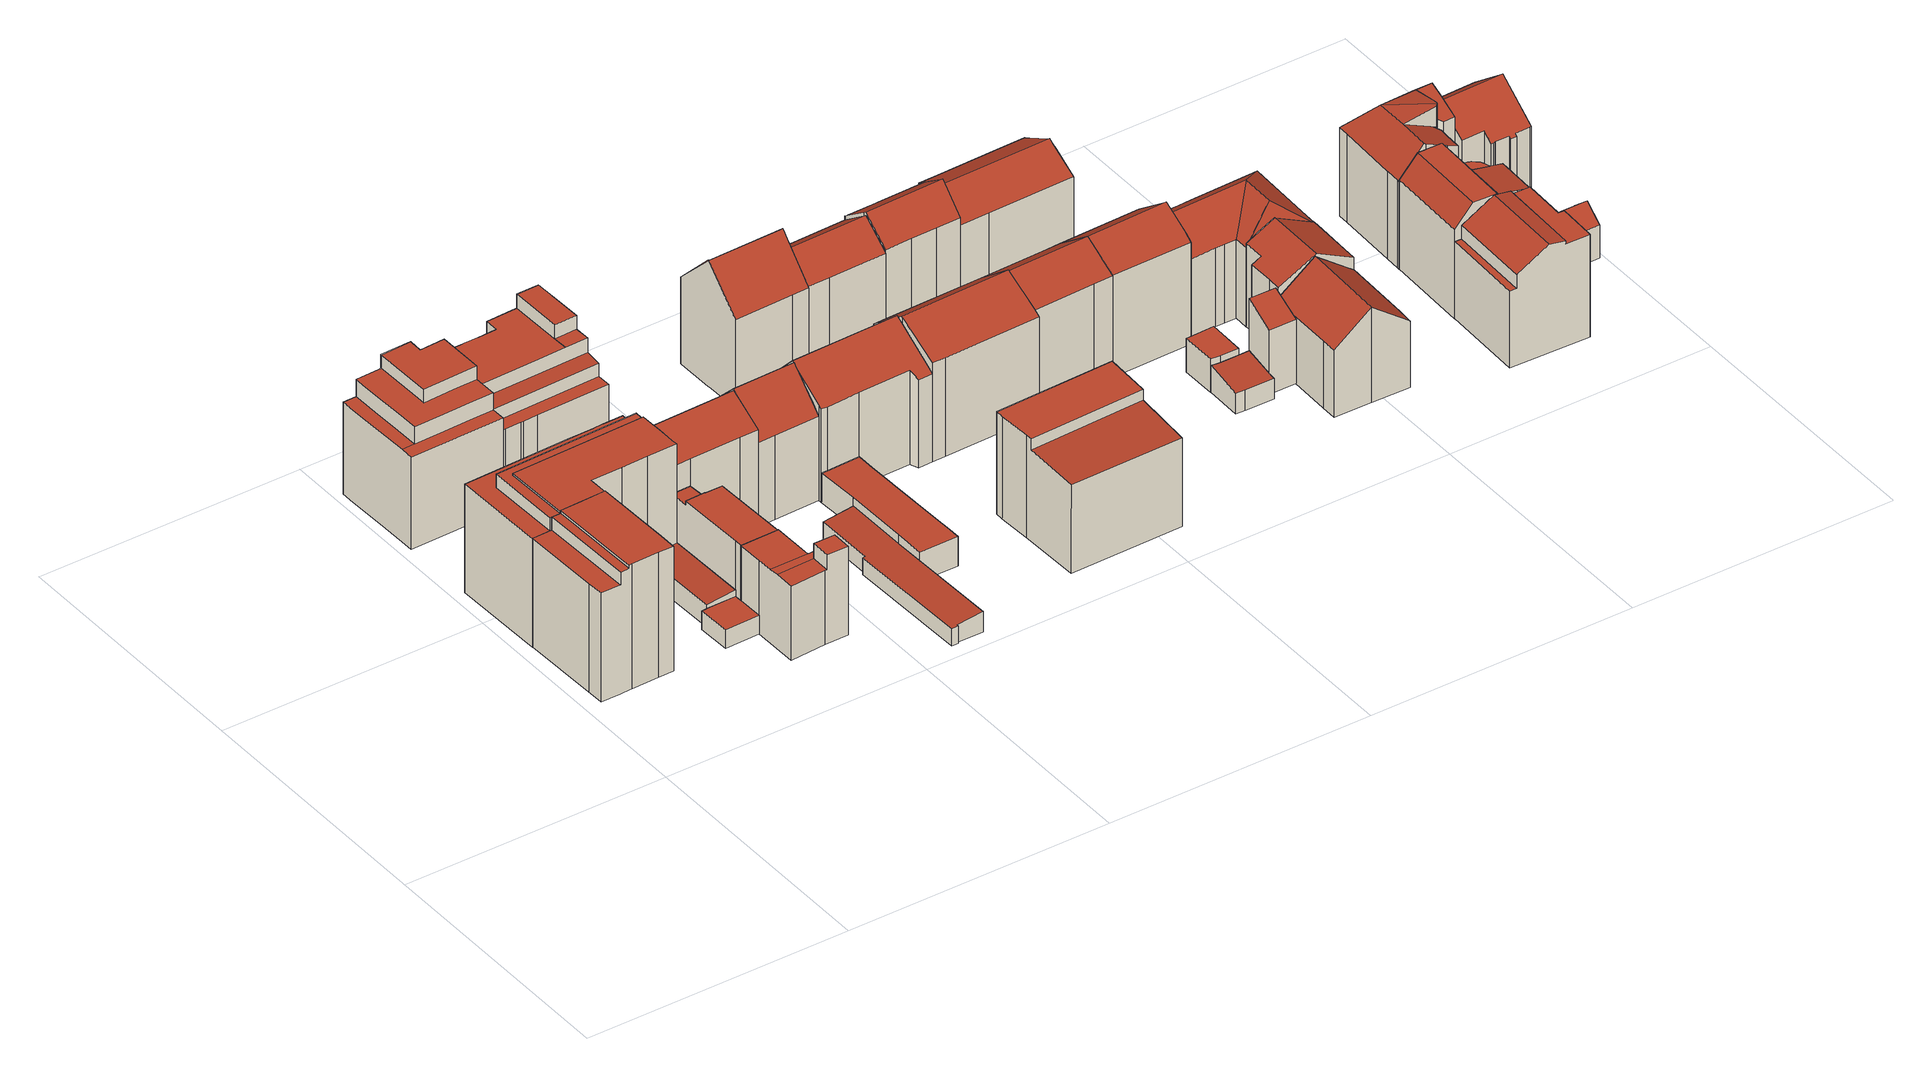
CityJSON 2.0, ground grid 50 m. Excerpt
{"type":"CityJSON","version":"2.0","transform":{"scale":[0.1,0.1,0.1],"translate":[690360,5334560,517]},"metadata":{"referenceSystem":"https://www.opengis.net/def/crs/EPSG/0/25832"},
"CityObjects":{
"building1":{"type":"Building","attributes":{"Gemeindeschluessel":"09162000","HoeheDach":"543.576","HoeheGrund":"519.400","Methode":"2000","NiedrigsteTraufeDesGebaeudes":"540.468","Geometrietyp2DReferenz":"3000","function":"31001_9998","roofType":"1000","measuredHeight":24.18,"storeysAboveGround":6},"geometry":[{"type":"MultiSurface","lod":"2","boundaries":[[[0,1,2,3]],[[0,3,4,5,6]],[[7,5,4,8]],[[9,6,5,7]],[[10,11,12,2,1]],[[13,14,15,16]],[[17,18,14,13]],[[19,20,15,14,18,21,22,23]],[[24,25,26,19,23,10,1,0,6,9]],[[11,22,21,27,28,29,12]],[[13,16,30,26,25,24,9,7,8,31,29,28,27,17]],[[10,23,22,11]],[[3,2,12,29,31,8,4]],[[27,21,18,17]],[[30,20,19,26]],[[16,15,20,30]]],"semantics":{"surfaces":[{"type":"WallSurface"},{"type":"RoofSurface"},{"type":"GroundSurface"}],"values":[0,1,0,0,1,0,0,1,0,0,2,0,0,0,0,0]}}]},
"building2":{"type":"Building","attributes":{"Gemeindeschluessel":"09162000","HoeheDach":"543.378","HoeheGrund":"519.277","Methode":"2000","NiedrigsteTraufeDesGebaeudes":"540.399","Geometrietyp2DReferenz":"3000","function":"31001_9998","roofType":"1000","measuredHeight":24.1,"storeysAboveGround":7},"geometry":[{"type":"MultiSurface","lod":"2","boundaries":[[[32,33,34,35,36,37,38,39,40,41,42,43]],[[44,37,36,45]],[[46,47,48,49,50,51]],[[50,49,52,53]],[[54,55,56,57]],[[58,59,48,47]],[[35,34,60,61]],[[62,39,38,63]],[[64,65,66,67]],[[68,40,39,62]],[[63,38,37,44]],[[69,46,51,70,42,41]],[[71,43,42,70]],[[56,72,73,57]],[[54,74,12,75,76,55]],[[69,41,40,68]],[[74,77,33,32,78,12]],[[73,72,65,64]],[[36,35,61,45]],[[50,53,75,12,78,71,70,51]],[[60,34,33,77]],[[78,32,43,71]],[[53,52,76,75]],[[52,49,48,59,66,65,72,56,55,76]],[[67,66,59,58]],[[61,60,77,74,54,57,73,64,67,58,47,46,69,68,62,63,44,45]]],"semantics":{"surfaces":[{"type":"RoofSurface"},{"type":"WallSurface"},{"type":"GroundSurface"}],"values":[0,1,1,1,1,1,1,1,1,1,1,1,1,1,1,1,1,1,1,0,1,1,1,0,1,2]}}]},
"building3":{"type":"Building","attributes":{"Gemeindeschluessel":"09162000","HoeheDach":"543.020","HoeheGrund":"519.220","Methode":"2000","NiedrigsteTraufeDesGebaeudes":"537.100","Geometrietyp2DReferenz":"3000","function":"31001_9998","roofType":"1000","measuredHeight":23.8,"storeysAboveGround":7},"geometry":[{"type":"MultiSurface","lod":"2","boundaries":[[[79,80,81,82,83,84,85,86,87,88]],[[89,90,91,92,93,94]],[[95,96,97,98,99,80,79]],[[100,101,102,103,104,105,106]],[[107,95,79,88]],[[98,97,96,108,109,110,111,99]],[[112,103,102,113]],[[92,91,114,115,113,102,101,116,93]],[[110,109,108,90,89,94,117,100,106,118,119,120,111]],[[121,118,106,105,122,84,83]],[[90,108,96,95,107,123,124,125,114,91]],[[111,120,119,118,121,126,127,99]],[[99,127,126,121,83,82,81,80]],[[124,123,107,88,87,86,85,84,122,105,104,103,112,128,125]],[[93,116,101,100,117,94]],[[113,115,114,125,128,112]]],"semantics":{"surfaces":[{"type":"WallSurface"},{"type":"RoofSurface"},{"type":"GroundSurface"}],"values":[0,0,1,0,0,0,0,1,1,0,0,0,1,2,0,0]}}]},
"building4":{"type":"Building","attributes":{"Gemeindeschluessel":"09162000","HoeheDach":"523.060","HoeheGrund":"519.480","Methode":"1000","NiedrigsteTraufeDesGebaeudes":"523.060","Geometrietyp2DReferenz":"3000","function":"31001_2000","roofType":"1000","measuredHeight":3.58},"geometry":[{"type":"MultiSurface","lod":"2","boundaries":[[[129,130,131,132]],[[133,129,132,134,135,136]],[[136,137,138,133]],[[134,139,140,135]],[[133,138,130,129]],[[137,140,139,131,130,138]],[[132,131,139,134]],[[135,140,137,136]]],"semantics":{"surfaces":[{"type":"WallSurface"},{"type":"GroundSurface"},{"type":"RoofSurface"}],"values":[0,1,0,0,0,2,0,0]}}]},
"building5":{"type":"Building","attributes":{"Gemeindeschluessel":"09162000","HoeheDach":"524.302","HoeheGrund":"519.490","Methode":"1000","NiedrigsteTraufeDesGebaeudes":"523.787","Geometrietyp2DReferenz":"3000","function":"31001_2000","roofType":"1000","measuredHeight":4.81},"geometry":[{"type":"MultiSurface","lod":"2","boundaries":[[[141,142,143,144]],[[144,143,145,134]],[[132,146,142,141]],[[134,145,146,132]],[[145,143,142,146]],[[132,141,144,134]]],"semantics":{"surfaces":[{"type":"WallSurface"},{"type":"RoofSurface"},{"type":"GroundSurface"}],"values":[0,0,0,0,1,2]}}]},
"building6":{"type":"Building","attributes":{"Gemeindeschluessel":"09162000","HoeheDach":"536.690","HoeheGrund":"519.469","Methode":"2000","NiedrigsteTraufeDesGebaeudes":"523.598","Geometrietyp2DReferenz":"3000","function":"31001_9998","roofType":"1000","measuredHeight":17.22,"storeysAboveGround":4},"geometry":[{"type":"MultiSurface","lod":"2","boundaries":[[[135,147,148,149]],[[150,151,152,153,154,155]],[[154,153,156,157]],[[158,159,160,161]],[[162,157,163,160,159,164]],[[153,152,165,156]],[[136,166,167,162,164,168]],[[169,170,171,172]],[[158,161,171,170,173]],[[168,164,159,174,148,147]],[[169,149,148,174,173,170]],[[151,172,171,161,160,163,165,152]],[[173,174,159,158]],[[167,155,154,157,162]],[[136,168,147,135]],[[157,156,165,163]],[[150,155,167,166]],[[150,166,136,135,149,169,172,151]]],"semantics":{"surfaces":[{"type":"WallSurface"},{"type":"RoofSurface"},{"type":"GroundSurface"}],"values":[0,0,0,0,1,1,0,0,1,1,0,0,0,1,0,0,0,2]}}]},
"building7":{"type":"Building","attributes":{"Gemeindeschluessel":"09162000","HoeheDach":"533.830","HoeheGrund":"519.490","Methode":"2000","NiedrigsteTraufeDesGebaeudes":"533.000","Geometrietyp2DReferenz":"3000","function":"31001_9998","roofType":"1000","measuredHeight":14.34,"storeysAboveGround":4},"geometry":[{"type":"MultiSurface","lod":"2","boundaries":[[[144,175,176,177]],[[178,179,180,181]],[[182,183,184,185]],[[185,184,148,149]],[[135,147,186,134]],[[149,148,147,135]],[[182,187,188,189,181,180,183]],[[177,176,189,188]],[[149,135,134,190,144,177,188,187,182,185]],[[148,184,183,180,179,186,147]],[[181,189,176,175,178]],[[186,179,178,175,144,190,134]]],"semantics":{"surfaces":[{"type":"WallSurface"},{"type":"GroundSurface"},{"type":"RoofSurface"}],"values":[0,0,0,0,0,0,0,0,1,2,2,0]}}]},
"building8":{"type":"Building","attributes":{"Gemeindeschluessel":"09162000","HoeheDach":"543.130","HoeheGrund":"519.280","Methode":"2000","NiedrigsteTraufeDesGebaeudes":"534.710","Geometrietyp2DReferenz":"3000","function":"31001_9998","roofType":"1000","measuredHeight":23.85,"storeysAboveGround":7},"geometry":[{"type":"MultiSurface","lod":"2","boundaries":[[[191,192,193,194]],[[192,195,196,197,198,193]],[[199,200,201,202,203,204,205]],[[206,207,208,209,210,211,212]],[[213,214,205,204]],[[215,214,213,216,217,218]],[[197,196,195,219,220,221,222,198]],[[223,224,200,199,223,220]],[[202,201,225,226]],[[221,220,223,199,205,214,215,218,227,228,229,230,231,232,222]],[[212,211,225,201,200,224]],[[219,207,206,223,220]],[[233,234,235,236]],[[210,209,208,237,238,239,240,241,233,236,242,243,244,245,246,247,248,249,250,217,216,213,204,203,202,226]],[[239,251,252,240]],[[206,212,224,223]],[[247,230,229,248]],[[253,194,193,198,222,232,245,244,243,242]],[[240,252,254,241]],[[235,234,254,252,251,191,194,253]],[[241,254,234,233]],[[236,235,253,242]],[[250,227,218,217]],[[248,229,228,249]],[[226,225,211,210]],[[195,192,191,251,239,238,237,208,207,219]],[[249,228,227,250]],[[231,230,247,246,245,232]]],"semantics":{"surfaces":[{"type":"WallSurface"},{"type":"RoofSurface"},{"type":"GroundSurface"}],"values":[0,1,0,0,0,0,0,0,0,1,1,1,0,2,0,0,0,0,0,1,0,0,0,0,0,0,0,0]}}]},
"building9":{"type":"Building","attributes":{"Gemeindeschluessel":"09162000","HoeheDach":"541.897","HoeheGrund":"519.297","Methode":"2000","NiedrigsteTraufeDesGebaeudes":"535.826","Geometrietyp2DReferenz":"3000","function":"31001_9998","roofType":"3100","measuredHeight":22.6,"storeysAboveGround":5},"geometry":[{"type":"MultiSurface","lod":"2","boundaries":[[[255,256,257,258]],[[46,259,260,47]],[[261,262,263,264,257,256,265,266,267]],[[268,269,270,271]],[[272,265,256,255]],[[62,263,262,68]],[[271,270,273,274]],[[69,261,267,259,46]],[[275,264,263,62]],[[47,260,269,268]],[[274,273,266,265,272]],[[68,262,261,69]],[[259,267,266,273,270,269,260]],[[274,272,255,258,275,62,68,69,46,47,268,271]],[[258,257,264,275]]],"semantics":{"surfaces":[{"type":"WallSurface"},{"type":"RoofSurface"},{"type":"GroundSurface"}],"values":[0,0,1,0,0,0,0,0,0,0,0,0,1,2,0]}}]},
"building10":{"type":"Building","attributes":{"Gemeindeschluessel":"09162000","HoeheDach":"523.458","HoeheGrund":"519.484","Methode":"1000","NiedrigsteTraufeDesGebaeudes":"522.749","Geometrietyp2DReferenz":"3000","function":"31001_2000","roofType":"1000","measuredHeight":3.97},"geometry":[{"type":"MultiSurface","lod":"2","boundaries":[[[276,277,278,279]],[[280,281,282,283]],[[284,285,286,287]],[[288,289,290,291]],[[276,279,282,281]],[[287,292,277,276,281,280,288,291,284]],[[280,283,289,288]],[[278,293,286,285,290,289,283,282,279]],[[291,290,285,284]],[[287,286,293,292]],[[293,278,277,292]]],"semantics":{"surfaces":[{"type":"WallSurface"},{"type":"GroundSurface"},{"type":"RoofSurface"}],"values":[0,0,0,0,0,1,0,2,0,0,0]}}]},
"building11":{"type":"Building","attributes":{"Gemeindeschluessel":"09162000","HoeheDach":"542.261","HoeheGrund":"519.360","Methode":"1000","NiedrigsteTraufeDesGebaeudes":"535.716","Geometrietyp2DReferenz":"3000","function":"31001_1000","roofType":"3100","measuredHeight":22.9,"storeysAboveGround":5},"geometry":[{"type":"MultiSurface","lod":"2","boundaries":[[[294,295,296,297,298,299]],[[300,298,297,296,301,302,303,304,305,306,307]],[[296,295,308,301]],[[301,308,309,302]],[[310,311,312,313,314]],[[302,309,315,303]],[[299,298,300,307,311,310]],[[308,295,294,299,310,314,315,309]],[[315,314,313,305,304,303]],[[312,311,307,306,305,313]]],"semantics":{"surfaces":[{"type":"WallSurface"},{"type":"GroundSurface"},{"type":"RoofSurface"}],"values":[0,1,0,0,2,0,0,2,0,0]}}]},
"building12":{"type":"Building","attributes":{"Gemeindeschluessel":"09162000","HoeheDach":"525.085","HoeheGrund":"519.380","Methode":"1000","NiedrigsteTraufeDesGebaeudes":"525.085","Geometrietyp2DReferenz":"3000","function":"31001_1000","roofType":"1000","measuredHeight":5.71,"storeysAboveGround":2},"geometry":[{"type":"MultiSurface","lod":"2","boundaries":[[[316,317,318,319]],[[320,321,322,323]],[[324,325,326,327]],[[327,326,328,329]],[[318,317,330,320,323,324,327,329,331,332]],[[329,328,333,331]],[[330,334,321,320]],[[323,322,325,324]],[[331,333,335,332]],[[332,335,319,318]],[[316,319,335,333,328,326,325,322,321,334]],[[317,316,334,330]]],"semantics":{"surfaces":[{"type":"WallSurface"},{"type":"GroundSurface"},{"type":"RoofSurface"}],"values":[0,0,0,0,1,0,0,0,0,0,2,0]}}]},
"building13":{"type":"Building","attributes":{"Gemeindeschluessel":"09162000","HoeheDach":"542.410","HoeheGrund":"519.360","Methode":"2000","NiedrigsteTraufeDesGebaeudes":"535.824","Geometrietyp2DReferenz":"3000","function":"31001_1000","roofType":"3100","measuredHeight":23.05,"storeysAboveGround":5},"geometry":[{"type":"MultiSurface","lod":"2","boundaries":[[[336,337,338,339,340,341,342,343,329,327,324,296,298,344,307,345,346,347]],[[348,349,350,351,352,353]],[[342,341,354,355,356,343]],[[343,356,357,329]],[[358,357,356,355,354,359,360,361,362,348,353,299,363,364]],[[346,350,349,347]],[[362,337,336,347,349,348]],[[345,351,350,346]],[[329,357,358,327]],[[296,363,299,298]],[[327,358,364,324]],[[299,353,352,307,344,298]],[[337,362,361,338]],[[340,359,354,341]],[[360,359,340,339,338,361]],[[307,352,351,345]],[[324,364,363,296]]],"semantics":{"surfaces":[{"type":"GroundSurface"},{"type":"RoofSurface"},{"type":"WallSurface"}],"values":[0,1,2,2,1,2,2,2,2,2,2,2,2,2,2,2,2]}}]},
"building14":{"type":"Building","attributes":{"Gemeindeschluessel":"09162000","HoeheDach":"543.881","HoeheGrund":"519.410","Methode":"2000","NiedrigsteTraufeDesGebaeudes":"536.203","Geometrietyp2DReferenz":"3000","function":"31001_1000","roofType":"3100","measuredHeight":24.47,"storeysAboveGround":5},"geometry":[{"type":"MultiSurface","lod":"2","boundaries":[[[365,366,367,368]],[[369,370,366,365]],[[371,372,373,374]],[[375,376,377,378,379,380]],[[381,382,383,384]],[[385,386,379,378]],[[387,388,382,381]],[[371,389,368,367,390,372]],[[374,373,386,385]],[[380,379,386,373,372,390,367,366,370,391,392,393]],[[378,377,376,387,381,384,394,395,396,397,369,365,368,389,371,374,385]],[[384,383,398,394]],[[398,393,392,391,370,369,397,396,395,394]],[[383,382,388,375,380,393,398]],[[376,375,388,387]]],"semantics":{"surfaces":[{"type":"WallSurface"},{"type":"RoofSurface"},{"type":"GroundSurface"}],"values":[0,0,0,0,0,0,0,0,0,1,2,0,0,1,0]}}]},
"building15":{"type":"Building","attributes":{"Gemeindeschluessel":"09162000","HoeheDach":"539.296","HoeheGrund":"519.412","Methode":"2000","NiedrigsteTraufeDesGebaeudes":"536.549","Geometrietyp2DReferenz":"3000","function":"31001_9998","roofType":"1000","measuredHeight":19.88,"storeysAboveGround":6},"geometry":[{"type":"MultiSurface","lod":"2","boundaries":[[[399,400,401,402]],[[403,404,405,406]],[[407,408,409,399,402,403,406]],[[409,410,400,399]],[[404,403,402,401]],[[411,412,413,414]],[[409,408,415,414,413,410]],[[415,408,407,416]],[[404,401,400,410,413,412,405]],[[416,407,406,405,412,411]],[[415,416,411,414]]],"semantics":{"surfaces":[{"type":"WallSurface"},{"type":"GroundSurface"},{"type":"RoofSurface"}],"values":[0,0,1,0,0,0,0,0,2,0,2]}}]},
"building16":{"type":"Building","attributes":{"Gemeindeschluessel":"09162000","HoeheDach":"543.049","HoeheGrund":"519.350","Methode":"2000","NiedrigsteTraufeDesGebaeudes":"537.125","Geometrietyp2DReferenz":"3000","function":"31001_9998","roofType":"2100","measuredHeight":23.7,"storeysAboveGround":5},"geometry":[{"type":"MultiSurface","lod":"2","boundaries":[[[340,417,418,338]],[[419,420,421,422,423,424,418,417]],[[425,426,427,428]],[[337,429,430,347]],[[431,419,417,340]],[[432,422,421,433]],[[423,427,426,434,430,429,424]],[[347,430,434,435]],[[433,421,420,436]],[[422,432,437,428,427,423]],[[435,434,426,425]],[[428,437,432,433,436,431,340,338,438,337,347,435,425]],[[436,420,419,431]],[[418,424,429,337,438,338]]],"semantics":{"surfaces":[{"type":"WallSurface"},{"type":"RoofSurface"},{"type":"GroundSurface"}],"values":[0,1,0,0,0,0,1,0,0,0,0,2,0,0]}}]},
"building17":{"type":"Building","attributes":{"Gemeindeschluessel":"09162000","HoeheDach":"540.968","HoeheGrund":"519.240","Methode":"1000","NiedrigsteTraufeDesGebaeudes":"536.869","Geometrietyp2DReferenz":"3000","function":"31001_9998","roofType":"3100","measuredHeight":21.73,"storeysAboveGround":6},"geometry":[{"type":"MultiSurface","lod":"2","boundaries":[[[439,440,441,442,443,444]],[[445,446,447,440,439]],[[448,449,450,451]],[[452,445,439,444]],[[453,454,455,456]],[[442,441,457,458]],[[458,457,449,448]],[[451,450,454,453]],[[446,459,460,456,455,447]],[[459,446,445,452]],[[447,455,454,450,449,457,441,440]],[[456,460,459,452,444,443,442,458,448,451,453]]],"semantics":{"surfaces":[{"type":"WallSurface"},{"type":"RoofSurface"},{"type":"GroundSurface"}],"values":[0,1,0,0,0,0,0,0,0,0,1,2]}}]},
"building18":{"type":"Building","attributes":{"Gemeindeschluessel":"09162000","HoeheDach":"541.560","HoeheGrund":"519.270","Methode":"1000","NiedrigsteTraufeDesGebaeudes":"537.569","Geometrietyp2DReferenz":"3000","function":"31001_9998","roofType":"3100","measuredHeight":22.29,"storeysAboveGround":6},"geometry":[{"type":"MultiSurface","lod":"2","boundaries":[[[461,462,463,464]],[[465,466,467,468,469,470,471,472,463,462,473,474]],[[475,467,466,476]],[[477,469,468,478]],[[479,480,481,482]],[[483,474,473,484,485,486]],[[475,476,487,479,482,488,486,485,484,461,464,489,490,491,477,478]],[[482,481,492,488]],[[492,481,480,465,474,483]],[[472,471,490,489,464,463]],[[490,471,470,491]],[[488,492,483,486]],[[484,473,462,461]],[[478,468,467,475]],[[480,479,487,476,466,465]],[[491,470,469,477]]],"semantics":{"surfaces":[{"type":"WallSurface"},{"type":"RoofSurface"},{"type":"GroundSurface"}],"values":[0,1,0,0,0,0,2,0,1,0,0,0,0,0,0,0]}}]},
"building19":{"type":"Building","attributes":{"Gemeindeschluessel":"09162000","HoeheDach":"542.820","HoeheGrund":"519.370","Methode":"2000","NiedrigsteTraufeDesGebaeudes":"537.087","Geometrietyp2DReferenz":"3000","function":"31001_9998","roofType":"3100","measuredHeight":23.45,"storeysAboveGround":5},"geometry":[{"type":"MultiSurface","lod":"2","boundaries":[[[425,426,493,494]],[[494,493,495,496]],[[497,498,499,428,437,432]],[[500,501,495,493,426,499,498]],[[502,503,504,505,433,432,437,428,425,494,496]],[[428,499,426,425]],[[504,506,507,505]],[[496,495,501,502]],[[433,508,497,432]],[[505,507,508,433]],[[507,506,500,498,497,508]],[[506,504,503,502,501,500]]],"semantics":{"surfaces":[{"type":"WallSurface"},{"type":"RoofSurface"},{"type":"GroundSurface"}],"values":[0,0,0,1,2,0,0,0,0,0,1,0]}}]},
"building20":{"type":"Building","attributes":{"Gemeindeschluessel":"09162000","HoeheDach":"524.700","HoeheGrund":"519.500","Methode":"2000","NiedrigsteTraufeDesGebaeudes":"523.528","Geometrietyp2DReferenz":"3000","function":"31001_2000","roofType":"1000","measuredHeight":5.2},"geometry":[{"type":"MultiSurface","lod":"2","boundaries":[[[509,510,511,512,513,514]],[[515,516,517,518]],[[518,517,519,520]],[[521,522,516,515]],[[523,524,514,513,525,526]],[[520,519,527,528]],[[511,510,522,521]],[[528,527,523,526]],[[527,519,517,516,522,510,509,514,524,523]],[[518,520,528,526,525,513,512,511,521,515]]],"semantics":{"surfaces":[{"type":"WallSurface"},{"type":"RoofSurface"},{"type":"GroundSurface"}],"values":[0,0,0,0,0,0,0,0,1,2]}}]},
"building21":{"type":"Building","attributes":{"Gemeindeschluessel":"09162000","HoeheDach":"542.809","HoeheGrund":"519.360","Methode":"2000","NiedrigsteTraufeDesGebaeudes":"537.080","Geometrietyp2DReferenz":"3000","function":"31001_9998","roofType":"2100","measuredHeight":23.45,"storeysAboveGround":5},"geometry":[{"type":"MultiSurface","lod":"2","boundaries":[[[529,530,531,532]],[[502,501,495,496]],[[533,534,535,536,537,538]],[[532,531,539,504]],[[533,538,540,541]],[[539,500,501,502,503,504]],[[531,530,542,500,539]],[[542,540,538,537,536,495,501,500]],[[536,535,496,495]],[[534,533,541,543,529,532,504,503,502,496,535]],[[530,529,543,541,540,542]]],"semantics":{"surfaces":[{"type":"WallSurface"},{"type":"RoofSurface"},{"type":"GroundSurface"}],"values":[0,0,0,0,0,0,1,1,0,2,0]}}]},
"building22":{"type":"Building","attributes":{"Gemeindeschluessel":"09162000","HoeheDach":"525.861","HoeheGrund":"519.388","Methode":"1000","NiedrigsteTraufeDesGebaeudes":"525.861","Geometrietyp2DReferenz":"3000","function":"31001_9998","roofType":"1000","measuredHeight":6.47,"storeysAboveGround":2},"geometry":[{"type":"MultiSurface","lod":"2","boundaries":[[[544,545,546,547,548]],[[544,548,549,550]],[[551,552,546,545]],[[553,547,546,552]],[[550,551,545,544]],[[551,550,549,553,552]],[[549,548,547,553]]],"semantics":{"surfaces":[{"type":"RoofSurface"},{"type":"WallSurface"},{"type":"GroundSurface"}],"values":[0,1,1,1,1,2,1]}}]},
"building23":{"type":"Building","attributes":{"Gemeindeschluessel":"09162000","HoeheDach":"539.693","HoeheGrund":"517.250","Methode":"1000","NiedrigsteTraufeDesGebaeudes":"536.093","Geometrietyp2DReferenz":"3000","function":"31001_1000","roofType":"3100","measuredHeight":22.44,"storeysAboveGround":5},"geometry":[{"type":"MultiSurface","lod":"2","boundaries":[[[554,555,556,557]],[[558,559,560,561]],[[562,563,559,558]],[[564,565,566,567]],[[567,568,569,570,554,557,571,572,573,574,575,576,577,578,562,558,561,564]],[[557,556,579,571]],[[577,580,581,578]],[[582,583,566,565,560,559,563,581,580,584]],[[585,584,580,577,576,575]],[[567,566,583,568]],[[586,587,579,556,555,588,582,584,585,589]],[[572,571,579,587,586,573]],[[561,560,565,564]],[[578,581,563,562]],[[574,589,585,575]],[[573,586,589,574]],[[588,555,554,570,569,568,583,582]]],"semantics":{"surfaces":[{"type":"WallSurface"},{"type":"GroundSurface"},{"type":"RoofSurface"}],"values":[0,0,0,0,1,0,0,2,0,0,2,0,0,0,0,0,0]}}]},
"building24":{"type":"Building","attributes":{"Gemeindeschluessel":"09162000","HoeheDach":"534.762","HoeheGrund":"519.570","Methode":"1000","NiedrigsteTraufeDesGebaeudes":"532.050","Geometrietyp2DReferenz":"3000","function":"31001_9998","roofType":"2100","measuredHeight":15.19,"storeysAboveGround":3},"geometry":[{"type":"MultiSurface","lod":"2","boundaries":[[[590,591,592,593]],[[594,595,591,590]],[[595,596,592,591]],[[590,593,597,594]],[[597,596,595,594]],[[593,592,596,597]]],"semantics":{"surfaces":[{"type":"WallSurface"},{"type":"RoofSurface"},{"type":"GroundSurface"}],"values":[0,0,1,2,0,0]}}]},
"building25":{"type":"Building","attributes":{"Gemeindeschluessel":"09162000","HoeheDach":"537.863","HoeheGrund":"519.450","Methode":"2000","NiedrigsteTraufeDesGebaeudes":"532.273","Geometrietyp2DReferenz":"3000","function":"31001_9998","roofType":"3100","measuredHeight":18.41,"storeysAboveGround":3},"geometry":[{"type":"MultiSurface","lod":"2","boundaries":[[[598,599,600,601,602,603,604,605,606,607,608,609,610]],[[599,611,612,613,600]],[[598,614,611,599]],[[615,616,617,618,610,609,608,607,606,619]],[[602,620,621,603]],[[612,611,614,618,617,616,615,613]],[[622,619,606,605,604,623]],[[610,618,614,598]],[[600,613,624,601]],[[603,621,623,604]],[[613,615,619,622,623,621,620,624]],[[601,624,620,602]]],"semantics":{"surfaces":[{"type":"GroundSurface"},{"type":"WallSurface"},{"type":"RoofSurface"}],"values":[0,1,1,1,1,2,1,1,1,1,2,1]}}]},
"building26":{"type":"Building","attributes":{"Gemeindeschluessel":"09162000","HoeheDach":"538.265","HoeheGrund":"519.400","Methode":"1000","NiedrigsteTraufeDesGebaeudes":"534.585","Geometrietyp2DReferenz":"3000","function":"31001_9998","roofType":"3100","measuredHeight":18.86,"storeysAboveGround":4},"geometry":[{"type":"MultiSurface","lod":"2","boundaries":[[[625,626,627,628]],[[629,630,631,632]],[[633,634,635,636,637,638]],[[639,640,641,642]],[[643,644,640,639]],[[645,646,638,637,647,648,627,626]],[[629,649,635,634,650,630]],[[651,652,646,645,626,625,641,640,644]],[[653,654,632,631,652,651,644,643]],[[649,629,632,654,653,643,639,642,628,627,648,647,637,636,635]],[[631,630,650,634,633,638,646,652]],[[642,641,625,628]]],"semantics":{"surfaces":[{"type":"WallSurface"},{"type":"RoofSurface"},{"type":"GroundSurface"}],"values":[0,0,0,0,0,0,0,1,0,2,1,0]}}]},
"building27":{"type":"Building","attributes":{"Gemeindeschluessel":"09162000","HoeheDach":"539.398","HoeheGrund":"519.330","Methode":"2000","NiedrigsteTraufeDesGebaeudes":"534.508","Geometrietyp2DReferenz":"3000","function":"31001_1000","roofType":"3200","measuredHeight":20.07,"storeysAboveGround":4},"geometry":[{"type":"MultiSurface","lod":"2","boundaries":[[[655,656,657,658,659,660,661,662,663,664,665,666,667,668,669,670,671,672]],[[673,674,675,676,677,678,679,680,681,682]],[[683,684,660,659]],[[658,685,683,659]],[[686,687,688,689,677,690]],[[691,689,672,671,670,692]],[[656,655,672,689,688,687]],[[664,682,681,665]],[[680,679,693,668,667,666]],[[657,656,687,686,685,658]],[[661,660,684,676,675,674,662]],[[669,694,692,670]],[[665,681,680,666]],[[678,677,689,691,692,694,693,679]],[[662,674,673,663]],[[690,677,676,684,683]],[[685,686,690,683]],[[663,673,682,664]],[[668,693,694,669]]],"semantics":{"surfaces":[{"type":"GroundSurface"},{"type":"RoofSurface"},{"type":"WallSurface"}],"values":[0,1,2,2,1,2,2,2,2,2,2,2,2,1,2,1,1,2,2]}}]},
"building28":{"type":"Building","attributes":{"Gemeindeschluessel":"09162000","HoeheDach":"540.530","HoeheGrund":"519.476","Methode":"2000","NiedrigsteTraufeDesGebaeudes":"534.379","Geometrietyp2DReferenz":"3000","function":"31001_1000","roofType":"3100","measuredHeight":21.05,"storeysAboveGround":6},"geometry":[{"type":"MultiSurface","lod":"2","boundaries":[[[695,696,697,698]],[[698,697,699,700]],[[701,702,703,704]],[[705,706,707,708]],[[701,704,709,710,695,698,700]],[[710,711,696,695]],[[712,713,707,706]],[[699,697,696,711,714,715,716]],[[701,700,699,716,717,712,706,705,702]],[[709,714,711,710]],[[717,718,713,712]],[[715,718,717,716]],[[709,704,703,708,707,713,718,715,714]],[[705,708,703,702]]],"semantics":{"surfaces":[{"type":"WallSurface"},{"type":"GroundSurface"},{"type":"RoofSurface"}],"values":[0,0,0,0,1,0,2,2,0,0,2,0,0,2]}}]},
"building29":{"type":"Building","attributes":{"Gemeindeschluessel":"09162000","HoeheDach":"540.560","HoeheGrund":"519.368","Methode":"2000","NiedrigsteTraufeDesGebaeudes":"536.576","Geometrietyp2DReferenz":"3000","function":"31001_1000","roofType":"1000","measuredHeight":21.19,"storeysAboveGround":6},"geometry":[{"type":"MultiSurface","lod":"2","boundaries":[[[719,720,721,722]],[[723,724,725,726,727,728,729]],[[730,731,725,724]],[[732,733,734,735,736,737,738,739,740,741,742,743,744]],[[745,727,726,746,744,743,747,748]],[[749,737,736,750]],[[751,734,733,752]],[[753,735,734,751]],[[754,741,740,755]],[[756,757,758,759,760]],[[744,746,761,732]],[[725,731,721,720,762,761,746,726]],[[745,763,760,759,728,727]],[[747,743,742,764]],[[765,739,738,766]],[[766,738,737,749]],[[728,759,758,729]],[[750,736,735,753]],[[767,761,762,768]],[[764,769,748,747]],[[722,721,731,730]],[[767,752,733,732,761]],[[756,760,763,770]],[[755,740,739,765]],[[771,770,763,745,748,769]],[[768,762,720,719]],[[723,729,758,757]],[[754,771,769,764,742,741]],[[723,757,756,770,771,754,755,765,766,749,750,753,751,752,767,768,719,722,730,724]]],"semantics":{"surfaces":[{"type":"WallSurface"},{"type":"RoofSurface"},{"type":"GroundSurface"}],"values":[0,0,0,1,0,0,0,0,0,0,0,1,1,0,0,0,1,0,0,1,0,0,0,0,0,0,0,0,2]}}]},
"building30":{"type":"Building","attributes":{"Gemeindeschluessel":"09162000","HoeheDach":"523.216","HoeheGrund":"519.498","Methode":"1000","NiedrigsteTraufeDesGebaeudes":"523.216","Geometrietyp2DReferenz":"3000","function":"31001_1000","roofType":"1000","measuredHeight":3.72,"storeysAboveGround":1},"geometry":[{"type":"MultiSurface","lod":"2","boundaries":[[[772,773,774,775,776,777,778]],[[695,710,779,780,781,782,698]],[[780,777,776,781]],[[772,710,695,773]],[[779,778,777,780]],[[781,776,775,782]],[[782,775,774,698]],[[698,774,773,695]],[[710,772,778,779]]],"semantics":{"surfaces":[{"type":"RoofSurface"},{"type":"GroundSurface"},{"type":"WallSurface"}],"values":[0,1,2,2,2,2,2,2,2]}}]},
"building31":{"type":"Building","attributes":{"Gemeindeschluessel":"09162000","HoeheDach":"542.873","HoeheGrund":"519.267","Methode":"2000","NiedrigsteTraufeDesGebaeudes":"536.210","Geometrietyp2DReferenz":"3000","function":"31001_1000","roofType":"3100","measuredHeight":23.61,"storeysAboveGround":6},"geometry":[{"type":"MultiSurface","lod":"2","boundaries":[[[783,784,785,786,787,788]],[[789,790,791,792,793,794,795,796]],[[797,798,799,800]],[[801,802,803,804,799,798,805,806,807,788,787,808,809]],[[810,805,798,797]],[[811,812,792,791,813]],[[814,815,816,801,809]],[[817,807,806,818]],[[819,793,792,812]],[[790,820,821]],[[783,788,807,817]],[[822,795,794,823]],[[815,814,824,825]],[[800,799,804,826]],[[825,824,827,828]],[[829,830,831,832]],[[833,803,802,834]],[[835,820,836,837]],[[786,785,789,808]],[[838,827,824,814,809,808,789,796]],[[787,786,808]],[[837,836,785,784]],[[838,839,828,827]],[[835,832,831,821,820]],[[839,838,796,840]],[[835,837,784,783,817,818,810,797,800,826,833,834,816,815,825,828,839,840,822,823,819,812,811,829,832]],[[840,796,795,822]],[[826,804,803,833]],[[785,836,820,790,789]],[[818,806,805,810]],[[811,813,830,829]],[[823,794,793,819]],[[834,802,801,816]],[[821,831,830,813,791,790]]],"semantics":{"surfaces":[{"type":"WallSurface"},{"type":"RoofSurface"},{"type":"GroundSurface"}],"values":[0,1,0,1,0,0,0,0,0,0,0,0,0,0,0,0,0,0,1,1,0,0,0,0,0,2,0,0,1,0,0,0,0,1]}}]},
"building32":{"type":"Building","attributes":{"Gemeindeschluessel":"09162000","HoeheDach":"523.140","HoeheGrund":"519.470","Methode":"2000","NiedrigsteTraufeDesGebaeudes":"523.140","Geometrietyp2DReferenz":"3000","function":"31001_2000","roofType":"1000","measuredHeight":3.67},"geometry":[{"type":"MultiSurface","lod":"2","boundaries":[[[841,842,843,844]],[[845,846,847,848]],[[849,850,842,841]],[[710,851,850,849]],[[779,852,851,710]],[[848,847,852,779]],[[710,849,841,844,845,848,779]],[[844,843,846,845]],[[852,847,846,843,842,850,851]]],"semantics":{"surfaces":[{"type":"WallSurface"},{"type":"GroundSurface"},{"type":"RoofSurface"}],"values":[0,0,0,0,0,0,1,0,2]}}]},
"building33":{"type":"Building","attributes":{"Gemeindeschluessel":"09162000","HoeheDach":"523.431","HoeheGrund":"519.450","Methode":"2000","NiedrigsteTraufeDesGebaeudes":"522.744","Geometrietyp2DReferenz":"3000","function":"31001_2000","roofType":"2100","measuredHeight":3.98},"geometry":[{"type":"MultiSurface","lod":"2","boundaries":[[[853,854,855,856]],[[845,857,858,859]],[[860,861,862,863]],[[863,862,854,853]],[[848,864,857,845]],[[865,866,867,868]],[[869,867,866,870,855,854,862,861,858,857,864,871,872,873,874]],[[875,869,874,876]],[[780,872,871,779]],[[856,855,870,877]],[[868,875,876,781,780,779,848,845,859,860,863,853,856,877,865]],[[868,867,869,875]],[[877,870,866,865]],[[779,871,864,848]],[[876,874,873,781]],[[781,873,872,780]],[[859,858,861,860]]],"semantics":{"surfaces":[{"type":"WallSurface"},{"type":"RoofSurface"},{"type":"GroundSurface"}],"values":[0,0,0,0,0,0,1,0,0,0,2,0,0,0,0,0,0]}}]},
"building34":{"type":"Building","attributes":{"Gemeindeschluessel":"09162000","HoeheDach":"522.695","HoeheGrund":"519.461","Methode":"2000","NiedrigsteTraufeDesGebaeudes":"522.135","Geometrietyp2DReferenz":"3000","function":"31001_2000","roofType":"9999","measuredHeight":3.23},"geometry":[{"type":"MultiSurface","lod":"2","boundaries":[[[878,879,880,881]],[[882,883,884,885]],[[886,887,888,889]],[[885,884,890,891]],[[892,893,879,878]],[[878,881,886,889,894,895,896,882,885,891,897,892]],[[898,896,895,894,889,888]],[[893,892,897,891,890]],[[896,898,883,882]],[[881,880,887,886]],[[880,879,893,890,884,883,898,888,887]]],"semantics":{"surfaces":[{"type":"WallSurface"},{"type":"GroundSurface"},{"type":"RoofSurface"}],"values":[0,0,0,0,0,1,0,0,0,0,2]}}]},
"building35":{"type":"Building","attributes":{"Gemeindeschluessel":"09162000","HoeheDach":"528.603","HoeheGrund":"519.423","Methode":"1000","NiedrigsteTraufeDesGebaeudes":"525.776","Geometrietyp2DReferenz":"3000","function":"31001_1000","roofType":"3100","measuredHeight":9.18,"storeysAboveGround":2},"geometry":[{"type":"MultiSurface","lod":"2","boundaries":[[[899,900,901,902]],[[903,904,905,906,907]],[[908,909,910,911,899,902,903,907,912,913,914]],[[906,905,915,916,917,918,919]],[[913,918,917,914]],[[914,917,916,908]],[[912,919,918,913]],[[902,901,904,903]],[[907,906,919,912]],[[908,916,915,920,909]],[[904,901,900,921,922,920,915,905]],[[910,922,921,911]],[[911,921,900,899]],[[909,920,922,910]]],"semantics":{"surfaces":[{"type":"WallSurface"},{"type":"GroundSurface"},{"type":"RoofSurface"}],"values":[0,0,1,2,0,0,0,0,0,0,2,0,0,0]}}]},
"building36":{"type":"Building","attributes":{"Gemeindeschluessel":"09162000","HoeheDach":"522.792","HoeheGrund":"519.423","Methode":"1000","NiedrigsteTraufeDesGebaeudes":"522.792","Geometrietyp2DReferenz":"3000","function":"31001_2000","roofType":"1000","measuredHeight":3.37},"geometry":[{"type":"MultiSurface","lod":"2","boundaries":[[[923,924,925,926]],[[927,928,929,913]],[[930,931,926,925]],[[913,912,930,925,924,932,933,934,927]],[[935,929,928,936,937,938,923,926,931]],[[933,937,936,934]],[[932,938,937,933]],[[934,936,928,927]],[[913,929,935,912]],[[912,935,931,930]],[[924,923,938,932]]],"semantics":{"surfaces":[{"type":"WallSurface"},{"type":"GroundSurface"},{"type":"RoofSurface"}],"values":[0,0,0,1,2,0,0,0,0,0,0]}}]},
"building37":{"type":"Building","attributes":{"Gemeindeschluessel":"09162000","HoeheDach":"539.940","HoeheGrund":"519.273","Methode":"2000","NiedrigsteTraufeDesGebaeudes":"533.615","Geometrietyp2DReferenz":"3000","function":"31001_1000","roofType":"3100","measuredHeight":20.67,"storeysAboveGround":4},"geometry":[{"type":"MultiSurface","lod":"2","boundaries":[[[939,940,941,942]],[[942,941,943,944]],[[811,829,945,946,947]],[[948,949,950,951,952]],[[819,953,940,939]],[[954,947,946,955,956,957,943,941,940,953]],[[948,952,955,946,945,958,959,960,961,962,963,964,965,966,967]],[[968,969,970,971,972,973,974,975,976,829,811,812,819,939,942,944,977,978,951,950,949,979]],[[949,948,967,979]],[[972,962,961,973]],[[970,964,963,971]],[[973,961,960,974]],[[974,960,959,975]],[[966,968,979,967]],[[944,943,957,977]],[[976,958,945,829]],[[975,959,958,976]],[[951,978,956,955,952]],[[977,957,956,978]],[[812,954,953,819]],[[811,947,954,812]],[[968,966,965,969]],[[971,963,962,972]],[[964,970,969,965]]],"semantics":{"surfaces":[{"type":"WallSurface"},{"type":"RoofSurface"},{"type":"GroundSurface"}],"values":[0,0,0,0,0,1,1,2,0,0,0,0,0,0,0,0,0,0,0,0,0,0,0,0]}}]}
},
"vertices":[
[52,197,235],[52,197,260],[48,379,260],[48,379,235],[11,378,235],[14,230,235],[15,197,235],[14,230,24],[11,378,24],[15,197,24],[69,198,260],[65,379,260],[57,379,260],[155,233,24],[155,233,266],[155,199,266],[155,199,24],[152,382,24],[152,382,266],[74,198,266],[126,199,266],[107,380,266],[65,379,266],[69,198,266],[52,197,24],[69,198,24],[74,198,24],[107,380,24],[65,379,24],[57,379,24],[126,199,24],[48,379,24],
[64,379,264],[108,380,264],[152,382,264],[151,419,264],[211,420,264],[260,421,264],[317,422,264],[316,434,264],[316,468,264],[315,496,264],[315,511,264],[61,505,264],[260,421,23],[211,420,23],[315,518,23],[314,566,23],[314,566,234],[315,530,234],[315,530,260],[315,518,260],[42,523,234],[42,523,260],[11,378,23],[11,378,234],[7,559,234],[7,559,23],[276,566,23],[276,566,234],[152,382,23],[151,419,23],[316,434,23],[317,422,23],[234,565,23],[234,565,234],[259,565,234],[259,565,23],[316,468,23],[315,496,23],[315,511,260],[61,505,260],[208,564,234],[208,564,23],[57,379,23],[45,379,260],[45,379,234],[108,380,23],[64,379,260],
[5,702,201],[5,727,201],[4,771,201],[2,857,201],[2,884,201],[2,884,22],[2,857,22],[4,771,22],[5,727,22],[5,702,22],[136,775,234],[182,776,234],[182,776,260],[136,775,260],[78,773,260],[78,773,234],[183,706,201],[182,732,201],[137,731,201],[79,729,201],[29,728,201],[76,887,234],[76,887,260],[134,889,260],[134,889,22],[76,887,22],[73,886,22],[73,886,234],[183,706,22],[182,732,234],[137,731,234],[79,729,234],[29,728,234],[134,862,22],[134,862,260],[181,864,260],[157,863,260],[77,860,260],[77,860,234],[27,885,234],[27,858,234],[29,772,234],[27,885,201],[27,885,22],[182,732,22],[182,776,22],[181,864,22],[27,858,201],[29,772,201],[157,863,22],
[254,264,25],[254,264,61],[264,264,61],[264,264,25],[256,201,25],[320,265,25],[320,251,25],[321,202,25],[321,202,61],[256,201,61],[320,265,61],[320,251,61],
[260,421,25],[260,421,68],[317,422,73],[317,422,25],[320,265,73],[264,264,68],
[320,251,168],[391,252,168],[391,252,25],[390,120,25],[434,120,25],[434,120,197],[394,120,197],[394,120,168],[390,120,168],[394,157,197],[394,157,168],[393,173,66],[393,173,168],[433,174,168],[433,174,66],[322,155,168],[434,157,168],[321,172,168],[434,157,197],[322,116,25],[322,116,168],[321,202,168],[433,253,25],[433,253,66],[433,180,66],[433,180,25],[392,252,66],[392,252,168],
[317,422,160],[316,434,160],[316,434,25],[317,398,160],[317,398,168],[354,399,168],[354,399,160],[354,398,25],[354,398,168],[387,398,168],[387,398,25],[320,265,168],[354,399,25],[352,435,25],[352,435,160],[317,398,25],
[388,737,177],[388,737,202],[182,732,202],[182,732,177],[388,767,206],[345,766,206],[285,764,206],[182,762,206],[342,896,234],[342,896,261],[349,896,261],[349,896,23],[342,896,23],[283,894,23],[283,894,234],[387,796,234],[387,785,234],[387,785,23],[387,796,23],[385,860,23],[385,860,261],[387,796,261],[283,868,23],[283,868,234],[282,868,234],[282,868,23],[248,867,23],[248,867,234],[388,767,234],[345,766,234],[285,764,234],[182,762,234],[344,795,234],[344,795,261],[384,897,261],[384,897,23],[220,867,234],[215,866,234],[194,866,234],[194,864,234],[186,864,234],[181,864,234],[218,707,23],[218,707,177],[188,706,177],[188,706,23],[388,767,23],[388,737,23],[389,711,23],[251,708,23],[223,707,23],[183,706,23],[182,732,23],[182,762,23],[181,864,23],[186,864,23],[194,864,23],[194,866,23],[215,866,23],[220,867,23],[389,711,177],[251,708,177],[183,706,177],[223,707,177],
[484,438,23],[484,438,212],[449,437,212],[449,437,23],[315,518,233],[314,566,189],[315,496,246],[316,468,231],[316,434,212],[352,435,212],[483,500,247],[483,504,249],[315,500,249],[353,568,23],[353,568,188],[447,570,188],[447,570,23],[483,500,23],[482,570,189],[482,570,23],[352,435,23],
[612,5,25],[607,231,25],[607,231,64],[612,5,65],[562,2,25],[563,6,25],[563,6,59],[562,2,59],[550,239,25],[550,239,58],[548,352,58],[548,352,25],[550,3,25],[550,3,58],[545,239,57],[545,239,25],[606,352,25],[606,352,65],
[602,457,203],[602,441,187],[602,441,24],[602,457,24],[601,504,24],[601,504,249],[601,507,24],[517,439,24],[484,438,24],[483,500,24],[483,504,24],[482,570,24],[515,571,24],[599,573,24],[517,439,187],[484,438,187],[601,507,253],[599,573,187],[515,571,187],[482,570,187],[483,504,253],[483,500,249],
[681,173,81],[681,173,24],[681,202,24],[681,202,81],[607,231,24],[607,231,81],[606,352,81],[606,352,24],[602,434,24],[602,434,81],[614,434,81],[614,434,24],[676,436,81],[676,436,24],[608,173,24],[676,402,24],[680,233,24],[676,402,81],[608,173,81],[680,233,81],
[804,516,24],[804,511,24],[804,501,24],[806,431,24],[806,423,24],[780,422,24],[777,431,24],[774,438,24],[601,511,24],[671,575,24],[732,576,24],[803,578,24],[804,516,254],[803,578,188],[732,576,188],[671,575,188],[599,573,188],[601,511,254],[780,422,195],[777,431,201],[774,438,206],[676,436,206],[614,434,205],[806,423,195],[806,431,201],[804,501,245],[804,511,251],[602,441,210],[602,434,206],
[670,865,24],[670,865,192],[706,865,193],[706,865,24],[633,864,24],[633,864,192],[706,858,24],[706,858,199],[746,859,199],[746,859,24],[778,790,268],[778,790,24],[778,791,24],[777,830,24],[777,830,230],[778,791,269],[778,720,24],[778,720,196],[746,719,196],[746,719,24],[777,860,24],[777,860,199],[778,779,24],[778,779,256],[706,862,24],[706,862,195],[633,861,195],[634,789,269],[634,788,269],[635,716,24],[634,788,24],[634,789,24],[633,861,24],[635,716,196],
[810,236,24],[810,236,223],[810,251,223],[810,251,24],[1035,258,24],[1035,258,223],[1032,169,223],[1032,169,24],[1030,58,24],[815,55,24],[812,174,24],[812,174,223],[1032,168,202],[1032,168,223],[812,160,223],[812,160,202],[815,55,196],[1030,58,195],
[806,423,216],[804,501,258],[831,423,216],[1014,427,216],[1014,440,223],[1012,503,257],[1012,508,260],[804,503,260],[1011,582,24],[1011,582,201],[1012,511,258],[1012,511,24],[804,511,254],[803,578,201],[831,423,24],[1012,503,24],[1014,440,24],[827,578,201],[827,578,24],[1014,427,24],[1012,508,24],[804,503,24],
[778,720,199],[778,775,240],[778,779,236],[778,779,22],[778,775,22],[778,720,22],[817,720,199],[927,723,199],[927,778,240],[777,830,22],[777,830,199],[805,830,199],[805,830,22],[817,720,22],[926,833,22],[926,833,199],[927,782,237],[927,782,22],[778,790,228],[778,790,22],[927,723,22],[927,778,22],
[926,833,23],[926,833,206],[930,833,206],[930,833,23],[1077,781,246],[1077,785,243],[1078,796,235],[1081,836,206],[1025,835,206],[990,834,206],[987,834,206],[931,833,206],[927,782,243],[927,778,246],[1078,796,23],[1077,785,23],[1025,835,23],[1081,836,23],[1072,726,23],[1072,726,206],[1026,725,206],[1026,725,23],[927,723,206],[927,782,23],[927,778,23],[927,723,23],[1077,781,23],[978,724,23],[931,833,23],[987,834,23],[990,834,23],[978,724,206],
[1130,585,201],[1130,585,24],[1164,586,201],[1164,586,24],[1012,503,255],[1012,508,258],[1012,511,256],[1166,512,258],[1166,515,256],[1166,515,24],[1166,512,24],[1167,445,24],[1131,444,24],[1167,445,221],[1131,444,221],[1014,440,221],
[1279,323,77],[1287,322,77],[1287,322,25],[1279,323,25],[1270,324,25],[1270,324,77],[1342,322,25],[1342,322,77],[1341,265,67],[1341,265,25],[1341,252,65],[1341,252,25],[1322,322,25],[1322,322,77],[1269,254,65],[1270,323,77],[1270,323,25],[1269,254,25],[1286,253,65],[1286,253,25],
[1320,463,24],[1320,463,229],[1319,448,221],[1319,448,24],[1320,526,24],[1319,551,24],[1319,590,24],[1319,590,201],[1319,551,231],[1320,526,251],[1167,445,222],[1320,519,256],[1320,519,24],[1320,517,258],[1320,517,24],
[1324,393,89],[1270,391,89],[1270,324,89],[1287,322,89],[1322,322,89],[1322,322,24],[1324,393,24],[1270,391,24],[1270,324,24],[1287,322,24],
[1291,788,2],[1291,788,223],[1291,776,217],[1291,776,2],[1120,856,2],[1120,856,191],[1228,859,191],[1228,859,2],[1083,855,2],[1083,855,192],[1289,860,2],[1289,860,191],[1289,848,197],[1289,848,2],[1291,801,2],[1291,795,2],[1291,792,2],[1292,730,2],[1286,730,2],[1128,727,2],[1072,726,2],[1077,785,2],[1078,791,2],[1078,796,2],[1081,836,2],[1292,730,191],[1078,796,224],[1081,836,202],[1291,795,227],[1291,801,223],[1078,791,227],[1077,785,224],[1128,727,191],[1286,730,191],[1291,792,225],[1072,726,191],
[1341,265,26],[1341,265,150],[1342,322,178],[1342,322,26],[1392,265,26],[1392,265,150],[1392,321,178],[1392,321,26],
[1536,186,25],[1534,155,25],[1461,157,25],[1390,158,25],[1390,188,25],[1392,265,25],[1392,321,25],[1394,321,25],[1397,321,25],[1467,320,25],[1468,320,25],[1527,319,25],[1540,319,25],[1534,155,153],[1534,155,154],[1461,157,209],[1536,186,153],[1467,320,209],[1468,320,208],[1527,319,163],[1540,319,153],[1397,321,157],[1390,188,155],[1392,265,154],[1394,321,154],[1392,321,153],[1390,158,155],
[1416,395,185],[1417,437,185],[1417,437,24],[1416,395,24],[1541,346,24],[1541,346,177],[1540,319,177],[1540,319,24],[1543,433,176],[1544,433,176],[1544,433,24],[1543,433,24],[1472,436,24],[1472,436,212],[1398,347,24],[1398,347,176],[1398,395,176],[1398,395,24],[1397,321,24],[1397,321,176],[1440,437,197],[1471,436,213],[1471,436,24],[1440,437,24],[1543,410,24],[1543,410,176],[1468,320,212],[1469,320,213],[1468,320,24],[1469,320,24],
[1545,468,23],[1544,433,23],[1543,434,23],[1472,436,23],[1417,437,23],[1417,465,23],[1416,465,23],[1395,465,23],[1378,465,23],[1320,463,23],[1320,519,23],[1320,526,23],[1320,527,23],[1319,590,23],[1377,592,23],[1396,592,23],[1420,593,23],[1549,596,23],[1378,465,175],[1395,465,175],[1416,465,175],[1417,465,175],[1483,531,224],[1418,529,224],[1320,527,224],[1320,526,223],[1320,519,218],[1320,463,175],[1417,437,176],[1417,465,176],[1472,436,176],[1543,434,175],[1544,433,175],[1545,468,175],[1549,596,175],[1481,466,224],[1420,593,175],[1396,592,175],[1319,590,175],[1377,592,175],
[1834,180,25],[1834,180,224],[1845,179,224],[1845,179,25],[1842,104,224],[1842,104,25],[1691,108,25],[1691,108,174],[1696,266,174],[1696,266,25],[1704,108,174],[1704,108,200],[1709,265,200],[1709,265,174],[1813,262,25],[1837,261,25],[1837,261,224],[1765,106,235],[1770,264,235],[1813,262,224],[1801,263,224],[1796,105,224],[1796,105,230],[1801,263,230],
[1837,280,24],[1837,280,222],[1837,263,222],[1837,263,24],[1696,266,24],[1813,262,24],[1813,262,227],[1776,263,234],[1776,263,236],[1731,265,236],[1696,266,196],[1837,261,24],[1837,261,222],[1817,340,224],[1817,345,224],[1815,350,224],[1813,355,224],[1811,360,224],[1807,363,224],[1805,365,224],[1800,369,224],[1795,371,224],[1789,373,224],[1789,374,224],[1779,374,224],[1778,341,224],[1781,422,236],[1778,341,234],[1779,374,199],[1781,422,199],[1807,363,24],[1811,360,24],[1815,350,24],[1817,345,24],[1813,355,24],[1789,373,24],[1795,371,24],[1751,423,24],[1701,425,24],[1701,425,196],[1736,424,236],[1751,423,236],[1817,340,226],[1839,339,222],[1780,422,236],[1789,374,198],[1800,369,24],[1805,365,24],[1817,340,24],[1839,339,24],[1791,422,198],[1780,422,24],[1791,422,24],
[1837,261,62],[1834,180,62],[1845,179,62],[1889,178,62],[1890,259,62],[1890,261,62],[1859,261,62],[1859,261,25],[1890,261,25],[1890,259,25],[1889,178,25],
[1814,484,23],[1817,487,23],[1817,487,259],[1814,484,258],[1814,484,217],[1814,484,218],[1750,546,249],[1819,548,249],[1850,548,249],[1850,553,243],[1849,597,195],[1840,597,195],[1734,595,195],[1706,595,195],[1813,455,23],[1813,455,218],[1812,426,218],[1812,426,23],[1751,423,247],[1780,422,233],[1791,422,228],[1812,422,218],[1814,472,218],[1806,481,222],[1810,482,219],[1749,483,249],[1748,423,249],[1814,472,23],[1851,527,23],[1850,553,23],[1851,527,239],[1701,425,192],[1701,425,23],[1751,423,23],[1810,482,23],[1806,481,23],[1849,597,23],[1820,496,257],[1820,496,224],[1734,595,23],[1840,597,23],[1701,429,193],[1701,429,23],[1812,422,23],[1702,458,193],[1702,458,23],[1851,487,23],[1851,487,219],[1829,486,219],[1829,486,23],[1791,422,23],[1780,422,23],[1820,496,23],[1819,491,258],[1819,491,23],[1706,574,195],[1706,574,23],[1706,595,23],
[1837,280,25],[1837,280,61],[1859,280,61],[1859,280,25],[1860,280,25],[1860,280,61],[1859,262,61],[1859,262,25],[1837,263,25],[1837,263,61],[1837,261,61],[1859,261,61],
[1907,268,25],[1907,268,62],[1909,268,62],[1909,268,25],[1860,280,60],[1861,296,57],[1861,296,25],[1904,295,25],[1904,295,58],[1906,295,58],[1906,295,25],[1859,262,63],[1909,259,25],[1909,259,64],[1909,257,64],[1909,257,25],[1904,256,64],[1909,260,64],[1859,261,64],[1890,261,64],[1890,259,64],[1904,259,64],[1904,256,25],[1904,259,25],[1909,260,25],
[1906,394,25],[1906,394,57],[1904,394,57],[1904,394,25],[1888,358,25],[1888,358,55],[1845,357,51],[1845,357,25],[1905,356,25],[1905,356,57],[1905,354,57],[1905,354,25],[1844,412,51],[1844,412,25],[1906,413,25],[1906,413,57],[1903,354,25],[1899,354,25],[1888,354,25],[1901,413,25],[1888,354,55],
[1907,268,24],[1907,268,88],[1906,295,111],[1906,295,24],[1904,295,24],[1904,295,111],[1904,301,116],[1904,304,113],[1904,304,24],[1973,333,24],[1975,268,24],[1950,268,24],[1909,268,24],[1903,333,24],[1946,333,24],[1972,333,24],[1974,300,116],[1973,333,88],[1972,333,88],[1946,333,88],[1903,333,88],[1975,268,88],[1909,268,88],[1950,268,88],
[1905,354,58],[1905,354,24],[1903,354,24],[1903,354,58],[1944,393,24],[1944,393,58],[1946,333,58],[1903,352,24],[1903,352,58],[1905,356,24],[1904,394,24],[1906,394,24],[1903,333,58],[1906,394,58],[1904,394,58],[1905,356,58],
[1852,597,23],[1852,597,170],[1860,597,170],[1860,597,23],[1969,600,170],[1969,600,23],[1851,487,199],[1851,524,229],[1851,527,227],[1971,453,170],[1971,453,23],[1972,453,23],[1973,453,23],[1973,453,170],[1849,597,170],[1850,553,205],[1970,526,229],[1970,530,226],[1969,571,193],[1852,468,184],[1895,469,184],[1895,451,170],[1900,451,170],[1902,451,170],[1905,452,170],[1931,452,170],[1931,448,166],[1942,448,166],[1942,452,170],[1942,448,23],[1931,448,23],[1931,452,23],[1905,452,23],[1902,451,23],[1900,451,23],[1895,451,23],[1895,469,23],[1852,468,23],[1969,571,23],[1970,530,23],[1942,452,23]
]}
